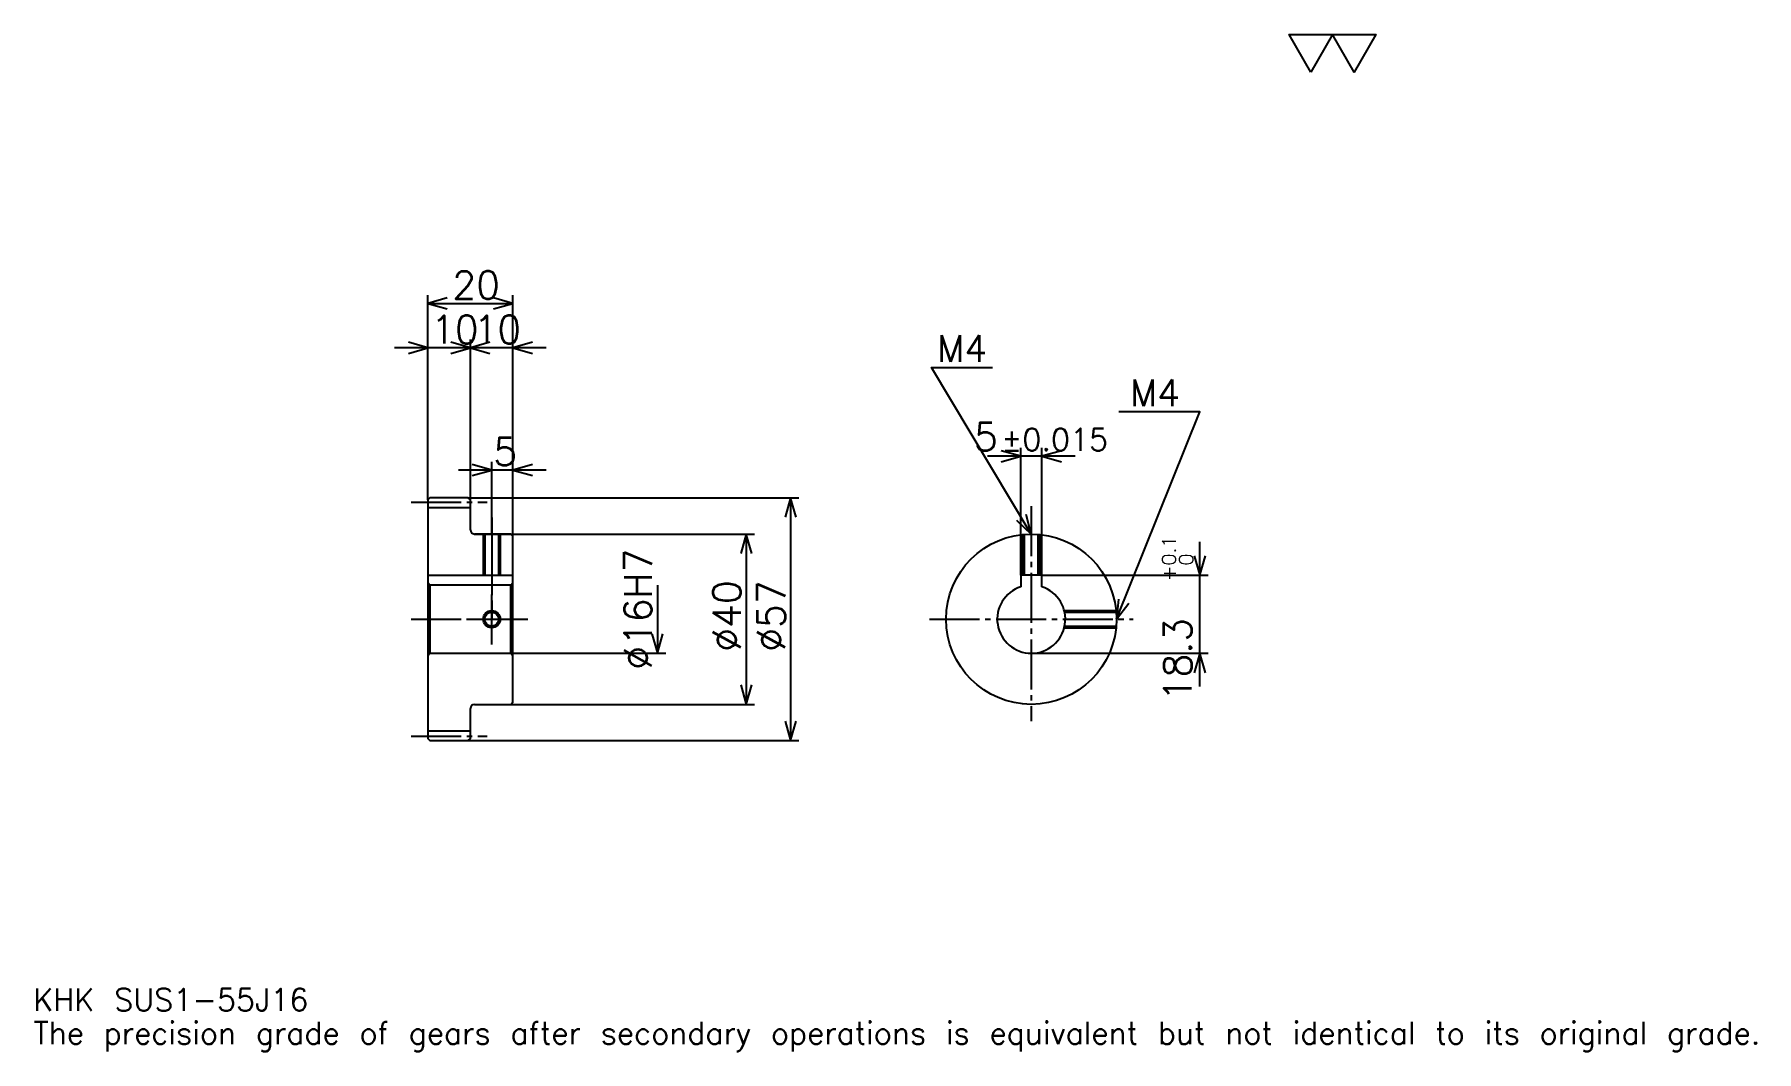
# Model space of a CAD drawing. Extents: x 13 to 418, y 5 to 244.
import ezdxf

# ---------------------------------------------------------------- set-up
doc = ezdxf.new("R2010")
doc.units = 0
doc.linetypes.add('DASHDOT', pattern=[15.652174, 11.73913, -1.304348, 1.304348, -1.304348])
doc.layers.get('0').update_dxf_attribs({"linetype": 'CONTINUOUS'})
doc.layers.add('DASHDOT', color=6, linetype='DASHDOT')
doc.styles.add('KANJI', font='TXT', dxfattribs={"bigfont": 'BIGFONT'})

msp = doc.modelspace()

# ---------------------------------------------------------------- linework, layer by layer
at = {"color": 5}
for p, q in [((105.652168, 134.804352), (105.652168, 182.41304)), ((125.652168, 134.804352), (125.652168, 182.41304)), ((105.652168, 180.456512), (125.652168, 180.456512)), ((123.478256, 170.021729), (97.82608, 170.021729)), ((133.478256, 170.021729), (107.82608, 170.021729)), ((115.652168, 134.804352), (115.652168, 171.978256)), ((244.891296, 116.604347), (244.891296, 146.521729)), ((249.891296, 116.604347), (249.891296, 146.521729)), ((120.652168, 134.804352), (120.652168, 143.282608)), ((257.717377, 144.565216), (237.065216, 144.565216)), ((133.478256, 141.32608), (112.82608, 141.32608)), ((105.652168, 134.304352), (105.652168, 134.804352)), ((115.152168, 134.804352), (125.652168, 134.804352)), ((115.652168, 134.304352), (115.652168, 134.804352)), ((120.652168, 126.304344), (120.652168, 134.804352)), ((120.652168, 126.304344), (120.652168, 134.804352)), ((125.652168, 134.804352), (192.82608, 134.804352)), ((125.652168, 125.804344), (125.652168, 134.804352)), ((190.869568, 134.804352), (190.869568, 77.804344)), ((116.652168, 126.304344), (125.652168, 126.304344)), ((125.652168, 126.304344), (182.391296, 126.304344)), ((180.434784, 126.304344), (180.434784, 86.304344)), ((286.956512, 90.478256), (286.956512, 124.430435)), ((159.565216, 114.304344), (159.565216, 98.304344)), ((249.891296, 116.604347), (288.913055, 116.604347)), ((125.652168, 98.304344), (161.521729, 98.304344)), ((247.391296, 98.304344), (288.913055, 98.304344)), ((116.652168, 86.304344), (125.652168, 86.304344)), ((125.652168, 86.304344), (182.391296, 86.304344)), ((115.152168, 77.804344), (125.652168, 77.804344)), ((125.652168, 77.804344), (192.82608, 77.804344))]:
    msp.add_line(p, q, dxfattribs=at)
at = {"color": 4}
for p, q in [((105.652168, 132.554352), (115.652168, 132.554352)), ((105.652168, 116.604347), (125.652168, 116.604347)), ((106.152168, 114.304344), (106.152168, 98.304344)), ((125.152168, 114.304344), (125.652168, 114.804344)), ((125.152168, 98.304344), (125.652168, 97.804344)), ((105.652168, 80.054344), (115.652168, 80.054344))]:
    msp.add_line(p, q, dxfattribs=at)
at = {"color": 7}
msp.add_lwpolyline([(313.043488, 234.782608), (307.956543, 243.600006), (328.304352, 243.600006), (323.217407, 234.782608), (318.130432, 243.600006), (313.043488, 234.782608)], dxfattribs=at)
at = {"color": 5}
for points in [[(110.217384, 181.760864), (105.652168, 180.456512), (110.217384, 179.152176)], [(121.086952, 179.152176), (125.652168, 180.456512), (121.086952, 181.760864)], [(101.086952, 168.717392), (105.652168, 170.021729), (101.086952, 171.32608)], [(111.086952, 168.717392), (115.652168, 170.021729), (111.086952, 171.32608)], [(120.217384, 171.32608), (115.652168, 170.021729), (120.217384, 168.717392)], [(130.217392, 171.32608), (125.652168, 170.021729), (130.217392, 168.717392)], [(247.391296, 126.304344), (223.91304, 165.434784), (238.260864, 165.434784)], [(267.391296, 106.304344), (286.956512, 155), (267.913055, 155)], [(240.32608, 143.260864), (244.891296, 144.565216), (240.32608, 145.869568)], [(254.456512, 145.869568), (249.891296, 144.565216), (254.456512, 143.260864)], [(116.086952, 140.021729), (120.652168, 141.32608), (116.086952, 142.630432)], [(130.217392, 142.630432), (125.652168, 141.32608), (130.217392, 140.021729)], [(192.173904, 130.23912), (190.869568, 134.804352), (189.565216, 130.23912)], [(243.924042, 129.547913), (247.391296, 126.304344), (246.16098, 130.890076)], [(181.73912, 121.739128), (180.434784, 126.304344), (179.130432, 121.739128)], [(285.652161, 121.169563), (286.956512, 116.604347), (288.260864, 121.169563)], [(267.882996, 111.026711), (267.391296, 106.304344), (270.303619, 110.054146)], [(158.260864, 102.86956), (159.565216, 98.304344), (160.869568, 102.86956)], [(288.260864, 93.739128), (286.956512, 98.304344), (285.652161, 93.739128)], [(179.130432, 90.86956), (180.434784, 86.304344), (181.73912, 90.86956)], [(189.565216, 82.36956), (190.869568, 77.804344), (192.173904, 82.36956)]]:
    msp.add_lwpolyline(points, dxfattribs=at)
at = {"color": 4}
for points in [[(115.652168, 127.304344), (115.652168, 134.304352), (115.152168, 134.804352), (106.152168, 134.804352), (105.652168, 134.304352), (105.652168, 97.804344)], [(116.652168, 86.304344), (125.152168, 86.304344), (125.652168, 86.804344), (125.652168, 125.804344), (125.152168, 126.304344), (116.652168, 126.304344)], [(118.652168, 126.304344), (118.652168, 116.604347)], [(119.032166, 126.304344), (119.032166, 116.604347)], [(122.272171, 126.304344), (122.272171, 116.604347)], [(122.652168, 126.304344), (122.652168, 116.604347)], [(245.391296, 116.604347), (245.391296, 126.204094)], [(245.771301, 116.604347), (245.771301, 126.238625)], [(249.011292, 116.604347), (249.011292, 126.238625)], [(249.391296, 116.604347), (249.391296, 126.204094)], [(105.652168, 97.804344), (106.152168, 98.304344), (125.152168, 98.304344), (125.152168, 114.304344), (106.152168, 114.304344), (105.652168, 114.804344)], [(249.891296, 113.903687), (249.891296, 116.604347), (244.891296, 116.604347), (244.891296, 113.903687)], [(255.137268, 108.304344), (267.291046, 108.304344)], [(255.225555, 107.924347), (267.325592, 107.924347)], [(255.137268, 104.304344), (267.291046, 104.304344)], [(255.225555, 104.684341), (267.325592, 104.684341)], [(105.652168, 97.804344), (105.652168, 78.304344), (106.152168, 77.804344), (115.152168, 77.804344), (115.652168, 78.304344), (115.652168, 85.304344)]]:
    msp.add_lwpolyline(points, dxfattribs=at)
for centre, radius in [((247.391296, 106.304344), 20), ((120.652168, 106.304344), 1.62)]:
    msp.add_circle(centre, radius, dxfattribs=at)
at = {"color": 7}
msp.add_circle((120.652168, 106.304344), 2, dxfattribs=at)
at = {"color": 4}
for centre, radius, start, end in [((116.652168, 127.304344), 1, 180, 270), ((247.391296, 106.304344), 8, 108.20995733, 71.79004267), ((116.652168, 85.304344), 1, 90, 180)]:
    msp.add_arc(centre, radius, start, end, dxfattribs=at)
at = {"layer": 'DASHDOT', "color": 7}
for p, q in [((101.739128, 133.804352), (119.565208, 133.804352)), ((247.391296, 132.82608), (247.391296, 82.391296)), ((120.652168, 126.304344), (120.652168, 106.304344)), ((101.739128, 106.304344), (129.565216, 106.304344)), ((223.478256, 106.304344), (271.304352, 106.304344)), ((101.739128, 78.804344), (119.565208, 78.804344))]:
    msp.add_line(p, q, dxfattribs=at)
for points in [[(120.652168, 130.217392), (120.652168, 112.691299)], [(120.652168, 100.391304), (120.652168, 112.217384)], [(114.73912, 106.304344), (126.565216, 106.304344)]]:
    msp.add_lwpolyline(points, dxfattribs=at)

# ---------------------------------------------------------------- texts
at = {"color": 7, "style": 'KANJI'}
for s, height, p in [('20', 6.521739, (111.41304, 181.5)), ('10', 6.521739, (106.41304, 171.065216)), ('10', 6.521739, (116.41304, 171.065216)), ('M4', 6.26087, (225.217377, 166.739136)), ('M4', 6.26087, (270.521729, 156.304352)), ('5', 6.521739, (233.929138, 145.869568)), ('%%p0.015', 5.217391, (240.384857, 145.869568)), ('5', 6.521739, (121.0326, 142.369568)), ('KHK SUS1-55J16', 5.217391, (13.043478, 14.347826)), ('The precision grade of gears after secondary operations is equivalent but not identical to its original grade.', 5.217391, (13.043478, 6.521739))]:
    msp.add_text(s, height=height, dxfattribs=at).set_placement(p)
for s, height, p in [('%%c16H7', 6.521739, (158.260864, 94.402168)), ('0.1', 3.26087, (281.347839, 118.90937)), ('+', 3.26087, (281.347839, 115.257202)), ('0', 3.26087, (285.391296, 118.90937)), ('%%c40', 6.521739, (179.130432, 98.641296)), ('%%c57', 6.521739, (189.565216, 98.641296)), ('18.3', 6.521739, (285, 87.028534))]:
    msp.add_text(s, height=height, rotation=90, dxfattribs=at).set_placement(p)

doc.saveas('drawing.dxf')
